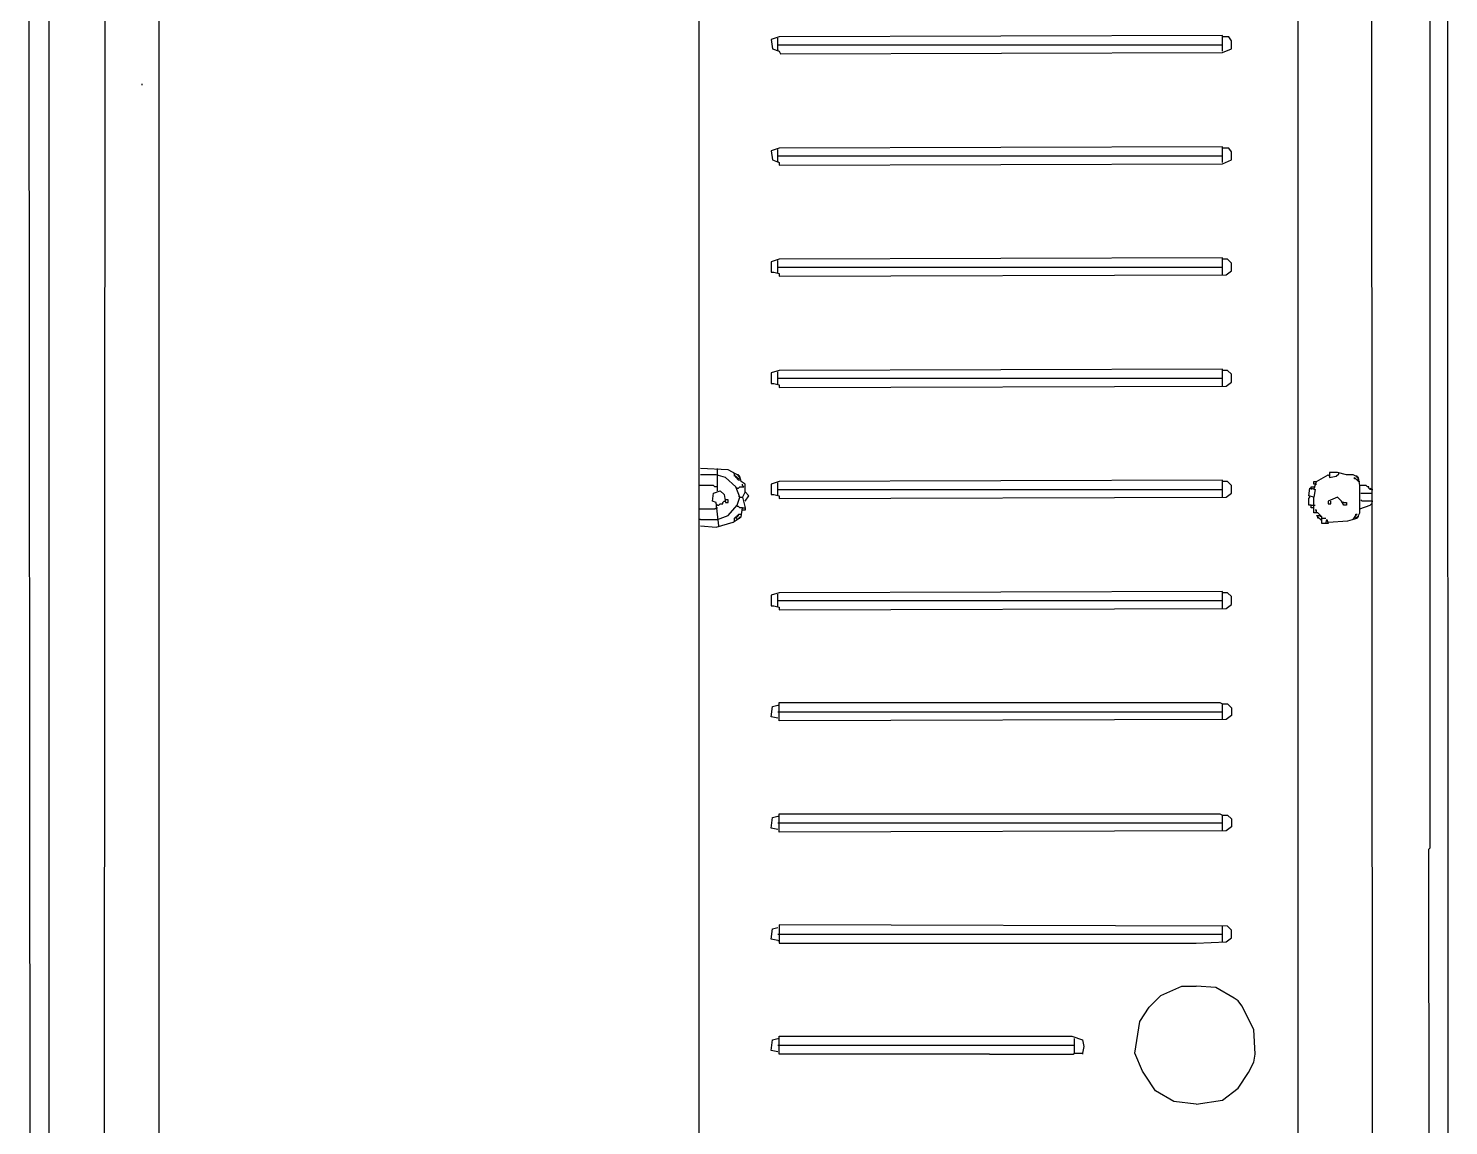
# Model space of a CAD drawing. Extents: x 3792242 to 5145247, y -1546315 to -1031918.
# Drawn here: x 3991676 to 3992443, y -1521636 to -1521044 of the extents above; entities that cross this region are included whole.
import ezdxf

# ---------------------------------------------------------------- set-up
doc = ezdxf.new("R2010")
doc.units = 0
doc.header["$MEASUREMENT"] = 0
doc.layers.add('ZZ-chladenie', color=133, linetype='CONTINUOUS')

msp = doc.modelspace()

# ---------------------------------------------------------------- linework, layer by layer
at = {"layer": 'ZZ-chladenie'}
for p, q in [((3991687.787, -1522107.345), (3991687.787, -1520419.877)), ((3992433.38, -1521486.018), (3992433.38, -1520419.877)), ((3991677.903, -1522106.639), (3991676.491, -1520441.059)), ((3992362.069, -1522007.085), (3992362.069, -1520441.765)), ((3992402.313, -1521864.463), (3992401.608, -1520441.765)), ((3992443.264, -1521974.607), (3992442.559, -1520441.765)), ((3991717.442, -1522107.345), (3991718.147, -1520621.809)), ((3991747.096, -1522007.085), (3991747.096, -1520819.504)), ((3992038.696, -1521979.55), (3992038.696, -1520834.331)), ((3992081.765, -1521048.265), (3992077.529, -1521049.677)), ((3992081.059, -1521055.326), (3992081.059, -1521048.971)), ((3992321.117, -1521047.559), (3992081.765, -1521048.265)), ((3992321.117, -1521056.032), (3992321.117, -1521047.559)), ((3992324.648, -1521048.265), (3992321.117, -1521048.265)), ((3992326.06, -1521050.383), (3992324.648, -1521048.265)), ((3992077.529, -1521049.677), (3992078.235, -1521054.62)), ((3992078.235, -1521054.62), (3992081.765, -1521056.032)), ((3992081.059, -1521052.501), (3992321.117, -1521052.501)), ((3992081.059, -1521055.326), (3992081.059, -1521056.032)), ((3992081.765, -1521056.032), (3992082.471, -1521057.444)), ((3992082.471, -1521057.444), (3992321.117, -1521056.738)), ((3992321.117, -1521056.738), (3992326.06, -1521054.62)), ((3992326.06, -1521054.62), (3992326.06, -1521050.383)), ((3991737.917, -1521074.389), (3991737.917, -1521073.683)), ((3992081.765, -1521108.28), (3992077.529, -1521109.692)), ((3992077.529, -1521109.692), (3992078.235, -1521114.634)), ((3992081.059, -1521115.34), (3992081.059, -1521108.986)), ((3992321.117, -1521107.573), (3992081.765, -1521108.28)), ((3992321.117, -1521116.046), (3992321.117, -1521107.573)), ((3992324.648, -1521108.28), (3992321.117, -1521108.28)), ((3992326.06, -1521110.398), (3992324.648, -1521108.28)), ((3992326.06, -1521114.634), (3992326.06, -1521110.398)), ((3992078.235, -1521114.634), (3992081.765, -1521116.046)), ((3992081.059, -1521112.516), (3992321.117, -1521112.516)), ((3992081.059, -1521115.34), (3992081.059, -1521116.046)), ((3992081.765, -1521116.046), (3992081.765, -1521117.458)), ((3992081.765, -1521117.458), (3992321.117, -1521116.752)), ((3992321.117, -1521116.752), (3992326.06, -1521114.634)), ((3992081.765, -1521168.294), (3992077.529, -1521169.706)), ((3992077.529, -1521169.706), (3992077.529, -1521175.355)), ((3992081.059, -1521176.061), (3992081.059, -1521169)), ((3992321.117, -1521167.588), (3992081.765, -1521168.294)), ((3992321.117, -1521176.767), (3992321.117, -1521167.588)), ((3992323.942, -1521168.294), (3992321.117, -1521168.294)), ((3992326.06, -1521170.413), (3992323.942, -1521168.294)), ((3992326.06, -1521174.649), (3992326.06, -1521170.413)), ((3992077.529, -1521175.355), (3992078.941, -1521175.355)), ((3992078.941, -1521175.355), (3992081.765, -1521176.061)), ((3992081.059, -1521172.53), (3992321.117, -1521172.53)), ((3992081.765, -1521176.061), (3992081.765, -1521177.473)), ((3992081.765, -1521177.473), (3992323.235, -1521176.767)), ((3992323.235, -1521176.767), (3992326.06, -1521174.649)), ((3992081.765, -1521228.309), (3992077.529, -1521229.721)), ((3992077.529, -1521229.721), (3992077.529, -1521235.369)), ((3992081.059, -1521236.075), (3992081.059, -1521229.015)), ((3992081.059, -1521232.545), (3992321.117, -1521232.545)), ((3992321.117, -1521227.603), (3992081.765, -1521228.309)), ((3992321.117, -1521236.781), (3992321.117, -1521227.603)), ((3992323.942, -1521228.309), (3992321.117, -1521228.309)), ((3992326.06, -1521230.427), (3992323.942, -1521228.309)), ((3992326.06, -1521234.663), (3992326.06, -1521230.427)), ((3992077.529, -1521235.369), (3992078.941, -1521235.369)), ((3992078.941, -1521235.369), (3992081.765, -1521236.075)), ((3992081.765, -1521236.075), (3992081.765, -1521237.487)), ((3992081.765, -1521237.487), (3992323.235, -1521236.781)), ((3992323.235, -1521236.781), (3992326.06, -1521234.663)), ((3992054.229, -1521281.969), (3992039.402, -1521281.263)), ((3992047.875, -1521284.793), (3992039.402, -1521284.793)), ((3992052.817, -1521286.205), (3992047.875, -1521284.793)), ((3992048.581, -1521281.969), (3992048.581, -1521281.263)), ((3992048.581, -1521285.499), (3992048.581, -1521281.969)), ((3992048.581, -1521293.266), (3992048.581, -1521285.499)), ((3992058.466, -1521291.147), (3992052.817, -1521286.205)), ((3992060.584, -1521285.499), (3992054.229, -1521281.969)), ((3992057.759, -1521284.087), (3992057.053, -1521283.381)), ((3992057.759, -1521285.499), (3992057.759, -1521284.087)), ((3992058.466, -1521285.499), (3992057.759, -1521285.499)), ((3992058.466, -1521286.205), (3992058.466, -1521285.499)), ((3992059.171, -1521286.205), (3992058.466, -1521285.499)), ((3992059.171, -1521286.205), (3992058.466, -1521286.205)), ((3992059.878, -1521284.793), (3992059.171, -1521284.793)), ((3992059.171, -1521286.205), (3992059.878, -1521286.911)), ((3992059.171, -1521286.911), (3992059.171, -1521286.205)), ((3992059.878, -1521287.617), (3992059.171, -1521286.911)), ((3992059.878, -1521285.499), (3992059.878, -1521284.793)), ((3992060.584, -1521286.205), (3992059.878, -1521285.499)), ((3992059.878, -1521286.911), (3992060.584, -1521286.205)), ((3992059.878, -1521286.911), (3992060.584, -1521286.205)), ((3992061.29, -1521288.323), (3992060.584, -1521285.499)), ((3992371.953, -1521288.323), (3992378.307, -1521284.793)), ((3992378.307, -1521284.793), (3992379.014, -1521285.499)), ((3992383.25, -1521283.381), (3992379.014, -1521283.381)), ((3992379.014, -1521283.381), (3992379.014, -1521286.205)), ((3992379.014, -1521286.205), (3992382.544, -1521285.499)), ((3992382.544, -1521285.499), (3992383.956, -1521284.087)), ((3992388.193, -1521284.793), (3992383.25, -1521283.381)), ((3992383.956, -1521284.087), (3992383.956, -1521283.381)), ((3992391.722, -1521284.793), (3992388.193, -1521284.793)), ((3992394.547, -1521286.205), (3992391.722, -1521284.793)), ((3992392.429, -1521286.911), (3992392.429, -1521286.205)), ((3992394.547, -1521288.323), (3992392.429, -1521286.205)), ((3992393.135, -1521286.911), (3992392.429, -1521286.911)), ((3992393.841, -1521285.499), (3992393.135, -1521285.499)), ((3992393.841, -1521286.205), (3992393.841, -1521285.499)), ((3992394.547, -1521286.911), (3992393.841, -1521286.205)), ((3992393.841, -1521287.617), (3992394.547, -1521286.911)), ((3992395.253, -1521290.442), (3992394.547, -1521286.205)), ((3992046.463, -1521290.442), (3992038.696, -1521290.442)), ((3992047.168, -1521291.147), (3992046.463, -1521290.442)), ((3992046.463, -1521294.678), (3992049.993, -1521293.266)), ((3992048.581, -1521291.147), (3992047.168, -1521291.147)), ((3992049.993, -1521293.266), (3992052.111, -1521295.383)), ((3992060.584, -1521296.796), (3992058.466, -1521291.147)), ((3992059.171, -1521291.854), (3992058.466, -1521291.854)), ((3992059.171, -1521291.854), (3992059.878, -1521291.854)), ((3992061.29, -1521287.617), (3992059.878, -1521287.617)), ((3992059.878, -1521291.854), (3992060.584, -1521291.147)), ((3992060.584, -1521291.147), (3992062.702, -1521291.147)), ((3992063.408, -1521289.735), (3992061.29, -1521288.323)), ((3992061.996, -1521290.442), (3992061.996, -1521289.735)), ((3992062.702, -1521291.147), (3992061.996, -1521290.442)), ((3992063.408, -1521293.971), (3992061.996, -1521296.796)), ((3992063.408, -1521293.971), (3992063.408, -1521289.735)), ((3992063.408, -1521293.971), (3992064.114, -1521294.678)), ((3992065.526, -1521296.09), (3992063.408, -1521293.971)), ((3992081.765, -1521288.323), (3992077.529, -1521289.735)), ((3992077.529, -1521289.735), (3992077.529, -1521295.383)), ((3992081.059, -1521296.09), (3992081.059, -1521289.029)), ((3992081.059, -1521292.559), (3992321.117, -1521292.559)), ((3992321.117, -1521287.617), (3992081.765, -1521288.323)), ((3992321.117, -1521296.796), (3992321.117, -1521287.617)), ((3992323.942, -1521288.323), (3992321.117, -1521288.323)), ((3992326.06, -1521290.442), (3992323.942, -1521288.323)), ((3992326.06, -1521294.678), (3992326.06, -1521290.442)), ((3992367.717, -1521296.09), (3992368.423, -1521291.854)), ((3992368.423, -1521291.854), (3992369.129, -1521291.854)), ((3992369.129, -1521291.854), (3992369.129, -1521291.147)), ((3992369.129, -1521291.147), (3992370.541, -1521291.147)), ((3992369.129, -1521291.854), (3992369.129, -1521292.559)), ((3992369.129, -1521291.854), (3992371.247, -1521292.559)), ((3992370.541, -1521289.735), (3992370.541, -1521288.323)), ((3992370.541, -1521288.323), (3992371.953, -1521288.323)), ((3992370.541, -1521292.559), (3992371.953, -1521288.323)), ((3992371.247, -1521289.735), (3992370.541, -1521289.735)), ((3992370.541, -1521291.147), (3992371.247, -1521291.147)), ((3992371.247, -1521292.559), (3992370.541, -1521296.796)), ((3992371.247, -1521289.735), (3992371.953, -1521289.735)), ((3992394.547, -1521288.323), (3992393.841, -1521287.617)), ((3992394.547, -1521288.323), (3992395.253, -1521288.323)), ((3992398.784, -1521290.442), (3992395.253, -1521290.442)), ((3992395.253, -1521303.15), (3992395.253, -1521290.442)), ((3992399.489, -1521291.147), (3992398.784, -1521290.442)), ((3992400.196, -1521291.147), (3992399.489, -1521291.147)), ((3992400.196, -1521291.854), (3992400.196, -1521291.147)), ((3992400.901, -1521292.559), (3992400.196, -1521291.854)), ((3992401.608, -1521292.559), (3992400.901, -1521291.854)), ((3992401.608, -1521292.559), (3992400.901, -1521292.559)), ((3992401.608, -1521292.559), (3992402.313, -1521292.559)), ((3992045.756, -1521298.914), (3992046.463, -1521294.678)), ((3992047.875, -1521299.62), (3992045.756, -1521298.914)), ((3992049.287, -1521312.329), (3992047.875, -1521299.62)), ((3992048.581, -1521301.032), (3992047.875, -1521300.326)), ((3992048.581, -1521301.032), (3992049.287, -1521301.032)), ((3992049.287, -1521301.032), (3992049.993, -1521300.326)), ((3992049.993, -1521300.326), (3992051.405, -1521300.326)), ((3992051.405, -1521299.62), (3992052.111, -1521298.914)), ((3992051.405, -1521300.326), (3992051.405, -1521299.62)), ((3992052.111, -1521295.383), (3992052.817, -1521299.62)), ((3992052.111, -1521298.914), (3992052.817, -1521298.914)), ((3992054.229, -1521298.208), (3992052.817, -1521298.208)), ((3992052.817, -1521299.62), (3992054.229, -1521299.62)), ((3992054.229, -1521299.62), (3992054.229, -1521298.208)), ((3992054.229, -1521306.681), (3992059.171, -1521301.032)), ((3992059.171, -1521301.032), (3992060.584, -1521296.796)), ((3992059.878, -1521301.738), (3992059.171, -1521301.738)), ((3992060.584, -1521296.796), (3992059.878, -1521296.09)), ((3992060.584, -1521302.445), (3992059.878, -1521301.738)), ((3992060.584, -1521296.796), (3992061.996, -1521296.796)), ((3992061.996, -1521296.796), (3992063.408, -1521302.445)), ((3992063.408, -1521298.914), (3992065.526, -1521296.09)), ((3992077.529, -1521295.383), (3992078.941, -1521295.383)), ((3992078.941, -1521295.383), (3992081.765, -1521296.09)), ((3992081.765, -1521296.09), (3992081.765, -1521297.502)), ((3992081.765, -1521297.502), (3992323.235, -1521296.796)), ((3992323.235, -1521296.796), (3992326.06, -1521294.678)), ((3992370.541, -1521296.796), (3992367.717, -1521296.09)), ((3992367.717, -1521297.502), (3992368.423, -1521296.796)), ((3992367.717, -1521301.032), (3992367.717, -1521297.502)), ((3992369.129, -1521301.032), (3992367.717, -1521301.032)), ((3992368.423, -1521296.796), (3992368.423, -1521296.09)), ((3992369.129, -1521302.445), (3992369.129, -1521301.032)), ((3992369.129, -1521301.032), (3992370.541, -1521301.032)), ((3992370.541, -1521305.269), (3992370.541, -1521296.796)), ((3992370.541, -1521301.032), (3992371.247, -1521301.032)), ((3992383.25, -1521296.796), (3992378.307, -1521298.914)), ((3992378.307, -1521298.914), (3992378.307, -1521300.326)), ((3992378.307, -1521300.326), (3992379.72, -1521300.326)), ((3992379.72, -1521300.326), (3992379.72, -1521298.914)), ((3992385.368, -1521298.914), (3992383.25, -1521296.796)), ((3992386.78, -1521301.032), (3992385.368, -1521298.914)), ((3992386.78, -1521299.62), (3992386.074, -1521299.62)), ((3992386.78, -1521299.62), (3992388.193, -1521299.62)), ((3992388.193, -1521301.032), (3992386.78, -1521301.032)), ((3992388.193, -1521299.62), (3992388.193, -1521301.032)), ((3992395.253, -1521303.15), (3992400.901, -1521301.032)), ((3992395.959, -1521294.678), (3992401.608, -1521294.678)), ((3992396.665, -1521298.914), (3992395.959, -1521298.208)), ((3992401.608, -1521298.914), (3992396.665, -1521298.914)), ((3992400.901, -1521301.032), (3992401.608, -1521300.326)), ((3992401.608, -1521298.914), (3992402.313, -1521298.914)), ((3992038.696, -1521303.15), (3992047.168, -1521303.15)), ((3992039.402, -1521308.799), (3992038.696, -1521308.799)), ((3992039.402, -1521308.799), (3992048.581, -1521308.799)), ((3992047.168, -1521303.15), (3992047.875, -1521302.445)), ((3992047.875, -1521302.445), (3992048.581, -1521302.445)), ((3992048.581, -1521308.799), (3992054.229, -1521306.681)), ((3992057.053, -1521310.211), (3992061.29, -1521307.387)), ((3992057.759, -1521308.093), (3992058.466, -1521307.387)), ((3992057.759, -1521309.505), (3992057.759, -1521308.093)), ((3992058.466, -1521308.093), (3992059.171, -1521307.387)), ((3992058.466, -1521307.387), (3992059.171, -1521307.387)), ((3992058.466, -1521308.093), (3992059.171, -1521308.799)), ((3992059.171, -1521308.799), (3992058.466, -1521308.093)), ((3992059.171, -1521307.387), (3992059.171, -1521306.681)), ((3992059.171, -1521306.681), (3992059.878, -1521306.681)), ((3992059.171, -1521307.387), (3992059.878, -1521306.681)), ((3992059.171, -1521308.799), (3992059.878, -1521308.093)), ((3992059.878, -1521306.681), (3992059.878, -1521305.974)), ((3992059.878, -1521305.974), (3992061.29, -1521305.974)), ((3992059.878, -1521308.093), (3992060.584, -1521308.093)), ((3992061.996, -1521302.445), (3992060.584, -1521302.445)), ((3992060.584, -1521308.093), (3992060.584, -1521307.387)), ((3992061.29, -1521307.387), (3992061.996, -1521302.445)), ((3992061.996, -1521302.445), (3992063.408, -1521302.445)), ((3992063.408, -1521303.857), (3992061.996, -1521303.857)), ((3992063.408, -1521302.445), (3992063.408, -1521303.857)), ((3992370.541, -1521302.445), (3992369.129, -1521302.445)), ((3992372.659, -1521305.269), (3992370.541, -1521305.269)), ((3992371.953, -1521303.857), (3992371.247, -1521303.857)), ((3992371.247, -1521305.269), (3992371.953, -1521304.562)), ((3992371.953, -1521304.562), (3992371.953, -1521303.857)), ((3992374.777, -1521309.505), (3992371.953, -1521306.681)), ((3992371.953, -1521306.681), (3992373.365, -1521306.681)), ((3992374.777, -1521307.387), (3992372.659, -1521305.269)), ((3992372.659, -1521308.093), (3992372.659, -1521307.387)), ((3992373.365, -1521308.093), (3992372.659, -1521308.093)), ((3992374.071, -1521306.681), (3992373.365, -1521306.681)), ((3992374.071, -1521307.387), (3992374.071, -1521306.681)), ((3992374.071, -1521308.799), (3992374.777, -1521308.093)), ((3992374.777, -1521309.505), (3992374.071, -1521308.799)), ((3992374.777, -1521310.917), (3992374.777, -1521307.387)), ((3992374.777, -1521308.093), (3992375.483, -1521308.093)), ((3992375.483, -1521308.093), (3992376.895, -1521308.093)), ((3992376.895, -1521310.917), (3992377.602, -1521308.799)), ((3992377.602, -1521308.799), (3992378.307, -1521310.917)), ((3992378.307, -1521310.211), (3992377.602, -1521309.505)), ((3992378.307, -1521310.211), (3992388.898, -1521309.505)), ((3992388.898, -1521309.505), (3992393.841, -1521308.093)), ((3992391.722, -1521308.799), (3992393.135, -1521306.681)), ((3992392.429, -1521307.387), (3992393.135, -1521306.681)), ((3992392.429, -1521307.387), (3992393.135, -1521308.093)), ((3992393.135, -1521308.093), (3992392.429, -1521307.387)), ((3992393.135, -1521306.681), (3992393.135, -1521305.974)), ((3992393.135, -1521305.974), (3992393.841, -1521305.974)), ((3992393.135, -1521306.681), (3992393.841, -1521305.974)), ((3992393.135, -1521308.093), (3992393.841, -1521307.387)), ((3992393.841, -1521308.093), (3992395.253, -1521305.269)), ((3992393.841, -1521307.387), (3992394.547, -1521307.387)), ((3992394.547, -1521307.387), (3992394.547, -1521306.681)), ((3992395.253, -1521305.269), (3992395.253, -1521303.15)), ((3992039.402, -1521312.329), (3992047.875, -1521313.035)), ((3992047.875, -1521313.035), (3992057.053, -1521310.211)), ((3992378.307, -1521310.917), (3992374.777, -1521310.917)), ((3992081.765, -1521348.338), (3992077.529, -1521349.75)), ((3992321.117, -1521347.632), (3992081.765, -1521348.338)), ((3992321.117, -1521356.811), (3992321.117, -1521347.632)), ((3992323.942, -1521348.338), (3992321.117, -1521348.338)), ((3992326.06, -1521350.456), (3992323.942, -1521348.338)), ((3992077.529, -1521349.75), (3992077.529, -1521355.399)), ((3992077.529, -1521355.399), (3992078.941, -1521355.399)), ((3992078.941, -1521355.399), (3992081.765, -1521356.104)), ((3992081.059, -1521356.104), (3992081.059, -1521349.044)), ((3992081.059, -1521352.574), (3992321.117, -1521352.574)), ((3992323.235, -1521356.811), (3992326.06, -1521354.692)), ((3992326.06, -1521354.692), (3992326.06, -1521350.456)), ((3992081.765, -1521356.104), (3992081.765, -1521357.516)), ((3992081.765, -1521357.516), (3992323.235, -1521356.811)), ((3992078.235, -1521409.764), (3992081.059, -1521409.058)), ((3992081.059, -1521409.058), (3992081.765, -1521409.058)), ((3992081.765, -1521417.531), (3992081.765, -1521407.646)), ((3992081.765, -1521407.646), (3992319.705, -1521407.646)), ((3992319.705, -1521407.646), (3992321.117, -1521408.352)), ((3992321.117, -1521416.825), (3992321.117, -1521408.352)), ((3992321.117, -1521408.352), (3992323.942, -1521408.352)), ((3992323.942, -1521408.352), (3992326.06, -1521410.47)), ((3992077.529, -1521415.413), (3992078.235, -1521409.764)), ((3992081.059, -1521416.119), (3992077.529, -1521415.413)), ((3992081.059, -1521412.589), (3992321.117, -1521412.589)), ((3992323.235, -1521416.825), (3992081.765, -1521417.531)), ((3992326.06, -1521414.707), (3992323.235, -1521416.825)), ((3992326.06, -1521410.47), (3992326.06, -1521414.707)), ((3992077.529, -1521475.428), (3992078.235, -1521469.779)), ((3992078.235, -1521469.779), (3992081.059, -1521469.073)), ((3992081.059, -1521469.073), (3992081.765, -1521469.073)), ((3992081.765, -1521477.545), (3992081.765, -1521467.661)), ((3992081.765, -1521467.661), (3992319.705, -1521467.661)), ((3992319.705, -1521467.661), (3992321.117, -1521468.367)), ((3992321.117, -1521476.84), (3992321.117, -1521468.367)), ((3992321.117, -1521468.367), (3992323.942, -1521468.367)), ((3992323.942, -1521468.367), (3992326.06, -1521470.485)), ((3992326.06, -1521470.485), (3992326.06, -1521474.721)), ((3992081.059, -1521476.133), (3992077.529, -1521475.428)), ((3992081.059, -1521472.603), (3992321.117, -1521472.603)), ((3992323.235, -1521476.84), (3992081.765, -1521477.545)), ((3992326.06, -1521474.721), (3992323.235, -1521476.84)), ((3992432.673, -1521486.724), (3992433.38, -1521486.018)), ((3992433.38, -1522107.345), (3992432.673, -1521486.724)), ((3992077.529, -1521535.442), (3992078.235, -1521529.794)), ((3992078.235, -1521529.794), (3992081.059, -1521529.087)), ((3992323.942, -1521528.382), (3992081.765, -1521527.675)), ((3992081.765, -1521527.675), (3992081.765, -1521537.56)), ((3992321.117, -1521536.854), (3992321.117, -1521528.382)), ((3992326.06, -1521530.499), (3992323.942, -1521528.382)), ((3992326.06, -1521534.736), (3992326.06, -1521530.499)), ((3992081.059, -1521536.148), (3992077.529, -1521535.442)), ((3992081.059, -1521532.618), (3992321.117, -1521532.618)), ((3992081.059, -1521536.148), (3992081.765, -1521536.148)), ((3992081.765, -1521537.56), (3992306.996, -1521537.56)), ((3992306.996, -1521537.56), (3992323.235, -1521536.854)), ((3992323.235, -1521536.854), (3992326.06, -1521534.736)), ((3992287.933, -1521565.802), (3992299.229, -1521560.86)), ((3992299.229, -1521560.86), (3992306.996, -1521560.86)), ((3992317.587, -1521561.566), (3992306.996, -1521560.86)), ((3992327.472, -1521567.214), (3992317.587, -1521561.566)), ((3992281.578, -1521572.157), (3992287.933, -1521565.802)), ((3992329.59, -1521568.626), (3992327.472, -1521567.214)), ((3992331.708, -1521571.451), (3992329.59, -1521568.626)), ((3992276.636, -1521579.923), (3992281.578, -1521572.157)), ((3992338.063, -1521584.16), (3992331.708, -1521571.451)), ((3992273.812, -1521596.869), (3992276.636, -1521579.923)), ((3992338.768, -1521597.574), (3992338.063, -1521584.16)), ((3992077.529, -1521595.457), (3992078.235, -1521589.808)), ((3992078.235, -1521589.808), (3992081.059, -1521589.102)), ((3992081.059, -1521589.102), (3992081.765, -1521589.102)), ((3992081.059, -1521592.632), (3992241.333, -1521592.632)), ((3992081.765, -1521597.574), (3992081.765, -1521587.69)), ((3992081.765, -1521587.69), (3992239.921, -1521587.69)), ((3992239.921, -1521587.69), (3992245.57, -1521589.808)), ((3992241.333, -1521596.869), (3992241.333, -1521589.102)), ((3992245.57, -1521589.808), (3992246.275, -1521593.338)), ((3992246.275, -1521593.338), (3992245.57, -1521596.869)), ((3992081.059, -1521596.162), (3992077.529, -1521595.457)), ((3992195.44, -1521597.574), (3992081.765, -1521597.574)), ((3992195.44, -1521597.574), (3992240.627, -1521597.574)), ((3992240.627, -1521597.574), (3992241.333, -1521596.869)), ((3992241.333, -1521596.869), (3992245.57, -1521596.869)), ((3992245.57, -1521596.869), (3992245.57, -1521597.574)), ((3992278.048, -1521606.753), (3992273.812, -1521596.869)), ((3992338.063, -1521601.811), (3992338.768, -1521597.574)), ((3992279.46, -1521608.872), (3992278.048, -1521606.753)), ((3992285.109, -1521617.344), (3992279.46, -1521608.872)), ((3992329.59, -1521615.932), (3992335.238, -1521607.46)), ((3992335.238, -1521607.46), (3992338.063, -1521601.811)), ((3992321.117, -1521622.287), (3992329.59, -1521615.932)), ((3992294.993, -1521622.992), (3992285.109, -1521617.344)), ((3992306.996, -1521624.405), (3992294.993, -1521622.992)), ((3992306.996, -1521624.405), (3992321.117, -1521622.287))]:
    msp.add_line(p, q, dxfattribs=at)

doc.saveas('drawing.dxf')
